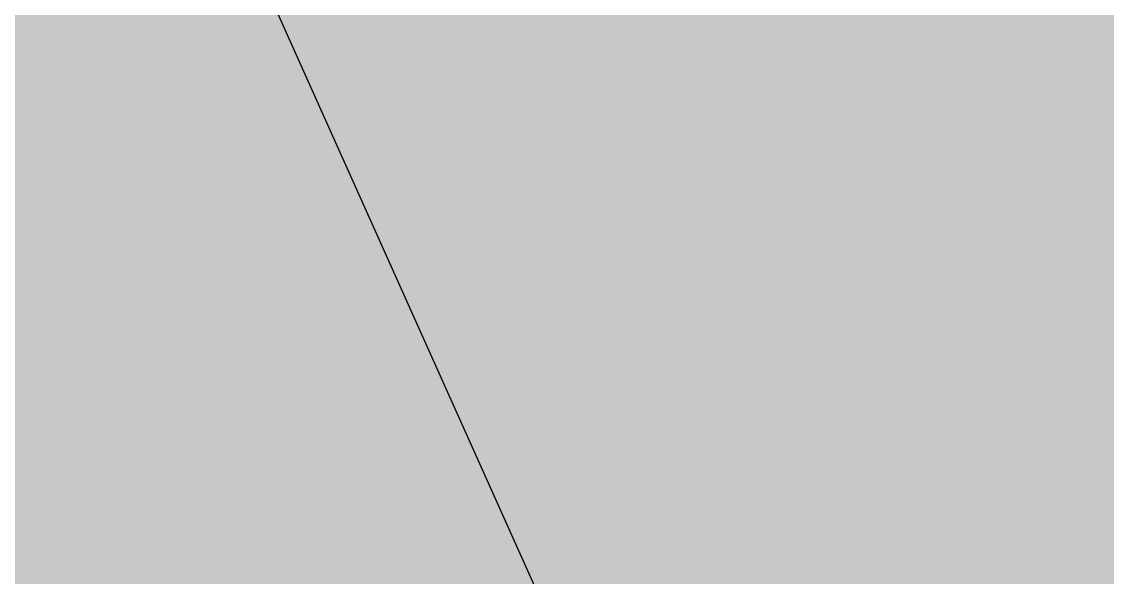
# Paper-space layout 'Layout1' of a CAD drawing. Extents: x -43 to 2298, y -18 to 768.
# Drawn here: x 738.188 to 739.302, y 390.24 to 390.811 of the extents above; entities that cross this region are included whole.
import ezdxf

# ---------------------------------------------------------------- set-up
doc = ezdxf.new("R2010")
doc.units = 0
doc.header["$LTSCALE"] = 2
doc.layers.add('CARTOUCHE', color=7, linetype='Continuous')
doc.layers.add('LOGO', color=7, linetype='Continuous')

# ---------------------------------------------------------------- blocks, each defined once
blk = doc.blocks.new('A$C715108E3')
at = {"layer": 'LOGO', "color": 131}
for p, q in [((-5.3004, 1.6215), (-5.3004, 1.6215)), ((-5.2498, 1.6215), (-5.2498, 1.6215)), ((-5.1584, 1.6215), (-5.1584, 1.6215)), ((-5.0665, 1.6215), (-5.0665, 1.6215)), ((-4.9745, 1.6215), (-4.9745, 1.6215)), ((-4.8829, 1.6215), (-4.8829, 1.6215)), ((-4.7912, 1.6215), (-4.7912, 1.6215)), ((-4.6992, 1.6215), (-4.6992, 1.6215)), ((-4.6076, 1.6215), (-4.6076, 1.6215)), ((-4.5159, 1.6215), (-4.5159, 1.6215)), ((-4.4243, 1.6215), (-4.4243, 1.6215)), ((-4.3322, 1.6215), (-4.3322, 1.6215)), ((-4.2412, 1.6215), (-4.2412, 1.6215)), ((-4.1491, 1.6215), (-4.1491, 1.6215)), ((-4.0571, 1.6215), (-4.0571, 1.6215)), ((-3.9659, 1.6215), (-3.9659, 1.6215)), ((-5.2596, 1.5302), (-5.2596, 1.5302)), ((-5.2041, 1.5302), (-5.2041, 1.5302)), ((-5.1121, 1.5302), (-5.1121, 1.5302)), ((-5.0208, 1.5302), (-5.0208, 1.5302)), ((-4.929, 1.5302), (-4.929, 1.5302)), ((-4.8369, 1.5302), (-4.8369, 1.5302)), ((-4.7453, 1.5302), (-4.7453, 1.5302)), ((-4.6537, 1.5302), (-4.6537, 1.5302)), ((-4.562, 1.5302), (-4.562, 1.5302)), ((-4.47, 1.5302), (-4.47, 1.5302)), ((-4.3787, 1.5302), (-4.3787, 1.5302)), ((-4.2867, 1.5302), (-4.2867, 1.5302)), ((-4.1947, 1.5302), (-4.1947, 1.5302)), ((-4.1034, 1.5302), (-4.1034, 1.5302)), ((-4.0114, 1.5302), (-4.0114, 1.5302)), ((-3.9196, 1.5302), (-3.9196, 1.5302)), ((-5.2183, 1.4378), (-5.2183, 1.4378)), ((-5.1584, 1.4378), (-5.1584, 1.4378)), ((-5.0665, 1.4378), (-5.0665, 1.4378)), ((-4.9745, 1.4378), (-4.9745, 1.4378)), ((-4.8829, 1.4378), (-4.8829, 1.4378)), ((-4.7912, 1.4378), (-4.7912, 1.4378)), ((-4.6992, 1.4378), (-4.6992, 1.4378)), ((-4.6076, 1.4378), (-4.6076, 1.4378)), ((-4.5159, 1.4378), (-4.5159, 1.4378)), ((-4.4243, 1.4378), (-4.4243, 1.4378)), ((-4.3322, 1.4378), (-4.3322, 1.4378)), ((-4.2412, 1.4378), (-4.2412, 1.4378)), ((-4.1491, 1.4378), (-4.1491, 1.4378)), ((-4.0571, 1.4378), (-4.0571, 1.4378)), ((-3.9659, 1.4378), (-3.9659, 1.4378)), ((-5.1775, 1.3464), (-5.1775, 1.3464)), ((-5.1121, 1.3464), (-5.1121, 1.3464)), ((-5.0208, 1.3464), (-5.0208, 1.3464)), ((-4.929, 1.3464), (-4.929, 1.3464)), ((-4.8369, 1.3464), (-4.8369, 1.3464)), ((-4.7453, 1.3464), (-4.7453, 1.3464)), ((-4.6537, 1.3464), (-4.6537, 1.3464)), ((-4.562, 1.3464), (-4.562, 1.3464)), ((-4.47, 1.3464), (-4.47, 1.3464)), ((-4.3787, 1.3464), (-4.3787, 1.3464)), ((-4.2867, 1.3464), (-4.2867, 1.3464)), ((-4.1947, 1.3464), (-4.1947, 1.3464)), ((-4.1034, 1.3464), (-4.1034, 1.3464)), ((-4.0114, 1.3464), (-4.0114, 1.3464)), ((-3.9196, 1.3464), (-3.9196, 1.3464)), ((-5.1361, 1.2549), (-5.1361, 1.2549)), ((-5.0665, 1.2549), (-5.0665, 1.2549)), ((-4.9745, 1.2549), (-4.9745, 1.2549)), ((-4.8829, 1.2549), (-4.8829, 1.2549)), ((-4.7912, 1.2549), (-4.7912, 1.2549)), ((-4.6992, 1.2549), (-4.6992, 1.2549)), ((-4.6076, 1.2549), (-4.6076, 1.2549)), ((-4.5159, 1.2549), (-4.5159, 1.2549)), ((-4.4243, 1.2549), (-4.4243, 1.2549)), ((-4.3322, 1.2549), (-4.3322, 1.2549)), ((-4.2412, 1.2549), (-4.2412, 1.2549)), ((-4.1491, 1.2549), (-4.1491, 1.2549)), ((-4.0571, 1.2549), (-4.0571, 1.2549)), ((-3.9659, 1.2549), (-3.9659, 1.2549)), ((-5.0946, 1.1625), (-5.0946, 1.1625)), ((-5.0208, 1.1625), (-5.0208, 1.1625)), ((-4.929, 1.1625), (-4.929, 1.1625)), ((-4.8369, 1.1625), (-4.8369, 1.1625)), ((-4.7453, 1.1625), (-4.7453, 1.1625)), ((-4.6537, 1.1625), (-4.6537, 1.1625)), ((-4.562, 1.1625), (-4.562, 1.1625)), ((-4.47, 1.1625), (-4.47, 1.1625)), ((-4.3787, 1.1625), (-4.3787, 1.1625)), ((-4.2867, 1.1625), (-4.2867, 1.1625)), ((-4.1947, 1.1625), (-4.1947, 1.1625)), ((-4.1034, 1.1625), (-4.1034, 1.1625)), ((-4.0114, 1.1625), (-4.0114, 1.1625)), ((-3.9196, 1.1625), (-3.9196, 1.1625)), ((-5.054, 1.0714), (-5.054, 1.0714)), ((-4.9745, 1.0714), (-4.9745, 1.0714)), ((-4.8829, 1.0714), (-4.8829, 1.0714)), ((-4.7912, 1.0714), (-4.7912, 1.0714)), ((-4.6992, 1.0714), (-4.6992, 1.0714)), ((-4.6076, 1.0714), (-4.6076, 1.0714)), ((-4.5159, 1.0714), (-4.5159, 1.0714)), ((-4.4243, 1.0714), (-4.4243, 1.0714)), ((-4.3322, 1.0714), (-4.3322, 1.0714)), ((-4.2412, 1.0714), (-4.2412, 1.0714)), ((-4.1491, 1.0714), (-4.1491, 1.0714)), ((-4.0571, 1.0714), (-4.0571, 1.0714)), ((-3.9659, 1.0714), (-3.9659, 1.0714)), ((-5.0127, 0.9798), (-5.0127, 0.9798)), ((-4.929, 0.9798), (-4.929, 0.9798)), ((-4.8369, 0.9798), (-4.8369, 0.9798)), ((-4.7453, 0.9798), (-4.7453, 0.9798)), ((-4.6537, 0.9798), (-4.6537, 0.9798)), ((-4.562, 0.9798), (-4.562, 0.9798)), ((-4.47, 0.9798), (-4.47, 0.9798)), ((-4.3787, 0.9798), (-4.3787, 0.9798)), ((-4.2867, 0.9798), (-4.2867, 0.9798)), ((-4.1947, 0.9798), (-4.1947, 0.9798)), ((-4.1034, 0.9798), (-4.1034, 0.9798)), ((-4.0114, 0.9798), (-4.0114, 0.9798)), ((-3.9196, 0.9798), (-3.9196, 0.9798)), ((-4.9721, 0.8874), (-4.9721, 0.8874)), ((-4.8829, 0.8874), (-4.8829, 0.8874)), ((-4.7912, 0.8874), (-4.7912, 0.8874)), ((-4.6992, 0.8874), (-4.6992, 0.8874)), ((-4.6076, 0.8874), (-4.6076, 0.8874)), ((-4.5159, 0.8874), (-4.5159, 0.8874)), ((-4.4243, 0.8874), (-4.4243, 0.8874)), ((-4.3322, 0.8874), (-4.3322, 0.8874)), ((-4.2412, 0.8874), (-4.2412, 0.8874)), ((-4.1491, 0.8874), (-4.1491, 0.8874)), ((-4.0571, 0.8874), (-4.0571, 0.8874)), ((-3.9659, 0.8874), (-3.9659, 0.8874)), ((-4.9305, 0.7961), (-4.9305, 0.7961)), ((-4.929, 0.7961), (-4.929, 0.7961)), ((-4.8369, 0.7961), (-4.8369, 0.7961)), ((-4.7453, 0.7961), (-4.7453, 0.7961)), ((-4.6537, 0.7961), (-4.6537, 0.7961)), ((-4.562, 0.7961), (-4.562, 0.7961)), ((-4.47, 0.7961), (-4.47, 0.7961)), ((-4.3787, 0.7961), (-4.3787, 0.7961)), ((-4.2867, 0.7961), (-4.2867, 0.7961)), ((-4.1947, 0.7961), (-4.1947, 0.7961)), ((-4.1034, 0.7961), (-4.1034, 0.7961)), ((-4.0114, 0.7961), (-4.0114, 0.7961)), ((-3.9196, 0.7961), (-3.9196, 0.7961)), ((-4.89, 0.7047), (-4.89, 0.7047)), ((-4.8829, 0.7047), (-4.8829, 0.7047)), ((-4.7912, 0.7047), (-4.7912, 0.7047)), ((-4.6992, 0.7047), (-4.6992, 0.7047)), ((-4.6076, 0.7047), (-4.6076, 0.7047)), ((-4.5159, 0.7047), (-4.5159, 0.7047)), ((-4.4243, 0.7047), (-4.4243, 0.7047)), ((-4.3322, 0.7047), (-4.3322, 0.7047)), ((-4.2412, 0.7047), (-4.2412, 0.7047)), ((-4.1491, 0.7047), (-4.1491, 0.7047)), ((-4.0571, 0.7047), (-4.0571, 0.7047)), ((-3.9659, 0.7047), (-3.9659, 0.7047))]:
    blk.add_line(p, q, dxfattribs=at)
blk.add_lwpolyline([(4.8497, -5.4935), (3.9051, -3.7588), (-0.4601, -3.2749), (1.2763, -0.8417), (0, 0), (-1.7101, -2.322), (-3.5228, 1.6324), (-4.3907, 1.9382), (-5.4878, 2.0402), (-2.8588, -3.8274), (-4.4672, -5.9198), (-4.8244, -3.2921), (-5.1561, -2.8832), (-5.6923, -1.5053), (-6.7131, -2.8584), (-7.4026, -1.3018), (-8.4999, -2.7561), (-7.811, -4.4145)], dxfattribs=at)
blk = doc.blocks.new('A$C581E6685')
at = {"layer": 'CARTOUCHE'}
blk.add_blockref('A$C715108E3', (-31.6739, 36.3189), dxfattribs=at)
blk = doc.blocks.new('miniLogo')
at = {"layer": 'CARTOUCHE', "true_color": 0xffffff}
h = blk.add_hatch(color=7, dxfattribs=at)
h.dxf.hatch_style = 1
edge = h.paths.add_edge_path()
edge.add_spline(control_points=[(960.7415, 27.4251), (960.7415, 16.5339), (960.7415, 5.6427), (960.7415, 1.8027), (964.5815, 1.8027), (1010.1208, 1.8027), (1055.66, 1.8027), (1059.5, 1.8027), (1059.5, 5.6427), (1059.5, 16.5339), (1059.5, 27.4251), (1059.5, 31.2651), (1055.66, 31.2651), (1010.1208, 31.2651), (964.5815, 31.2651), (960.7415, 31.2651), (960.7415, 27.4251)], knot_values=[0, 0, 0, 1, 1, 2.570796, 2.570796, 3.570796, 3.570796, 5.141593, 5.141593, 6.141593, 6.141593, 7.712389, 7.712389, 8.712389, 8.712389, 10.283185, 10.283185, 10.283185], weights=[1, 1, 1, 0.707107, 1, 1, 1, 0.707107, 1, 1, 1, 0.707107, 1, 1, 1, 0.707107, 1], degree=2, periodic=0)
at = {"layer": 'CARTOUCHE'}
blk.add_rational_spline([(960.7415, 27.4251), (960.7415, 16.5339), (960.7415, 5.6427), (960.7415, 1.8027), (964.5815, 1.8027), (1010.1208, 1.8027), (1055.66, 1.8027), (1059.5, 1.8027), (1059.5, 5.6427), (1059.5, 16.5339), (1059.5, 27.4251), (1059.5, 31.2651), (1055.66, 31.2651), (1010.1208, 31.2651), (964.5815, 31.2651), (960.7415, 31.2651), (960.7415, 27.4251)], [1, 1, 1, 0.707106781187, 1, 1, 1, 0.707106781187, 1, 1, 1, 0.707106781187, 1, 1, 1, 0.707106781187, 1], degree=2, knots=[0, 0, 0, 1, 1, 2.570796, 2.570796, 3.570796, 3.570796, 5.141593, 5.141593, 6.141593, 6.141593, 7.712389, 7.712389, 8.712389, 8.712389, 10.283185, 10.283185, 10.283185], dxfattribs=at)
at = {"layer": 'CARTOUCHE', "xscale": 0.6, "yscale": 0.6, "zscale": 0.6}
blk.add_blockref('A$C581E6685', (998.0122, 3.1833), dxfattribs=at)

psp = doc.layouts.get("Layout1")

# ---------------------------------------------------------------- block references
at = {"layer": 'CARTOUCHE'}
psp.add_blockref('miniLogo', (-237.3663, 364.8484), dxfattribs=at)

doc.saveas('drawing.dxf')
